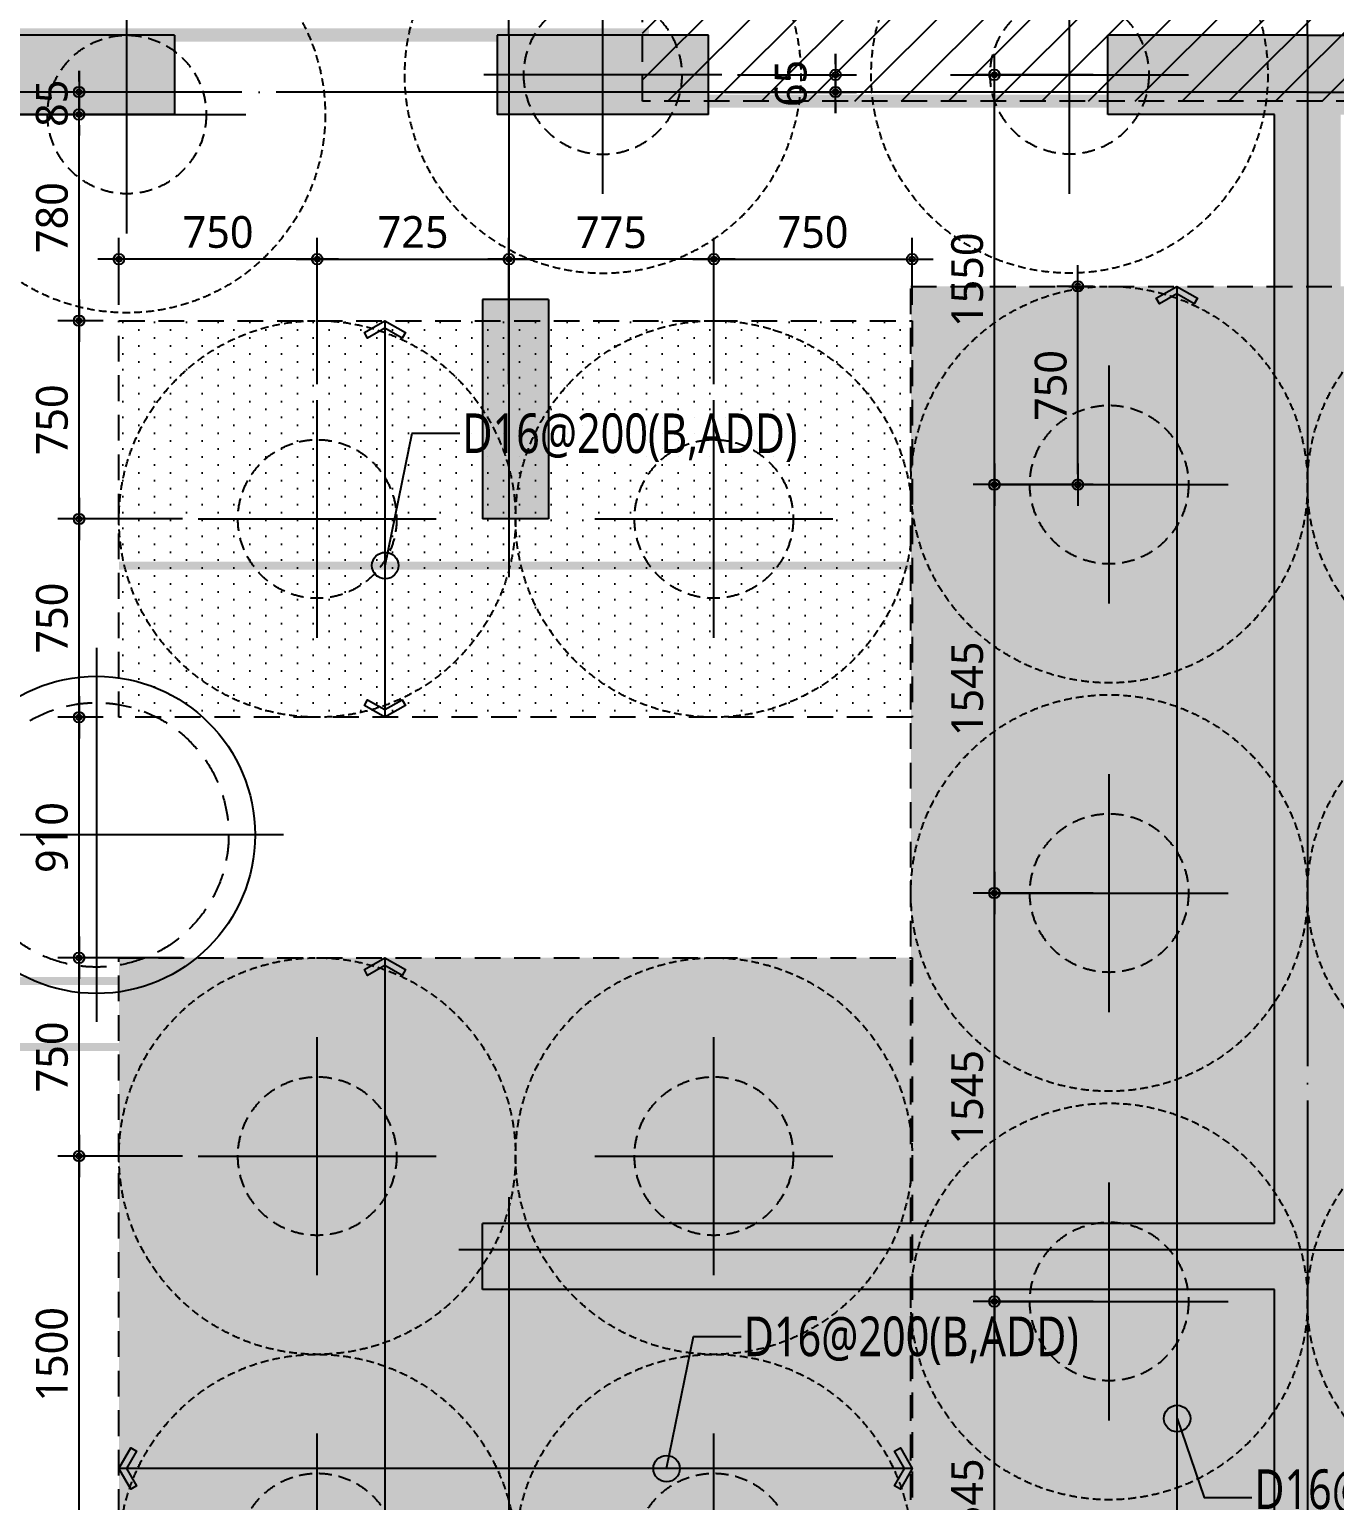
# Model space of a CAD drawing. Header units: millimetres. Extents: x 262481 to 2519995, y -394348 to 364571.
# Drawn here: x 554751 to 559687, y -70430 to -64865 of the extents above; entities that cross this region are included whole.
import ezdxf
from ezdxf.enums import TextEntityAlignment as Align
from ezdxf.xclip import XClip

# ---------------------------------------------------------------- set-up
doc = ezdxf.new("R2010")
doc.units = ezdxf.units.MM
doc.header["$LTSCALE"] = 65
doc.header["$XCLIPFRAME"] = 0
for name, pattern in [('CEN', [62, 60, -1, 0, -1]), ('HID', [2.5, 2, -0.5]), ('HID2', [7.5, 6, -1.5]), ('XS-기초$0$CEN', [62, 60, -1, 0, -1]), ('XS-기초$0$HID', [2.3, 1.5, -0.8])]:
    doc.linetypes.add(name, pattern=pattern)
doc.layers.get('Defpoints').update_dxf_attribs({"color": 145})
for name, color, linetype in [('BAR-B', 2, 'HID2'), ('BAR-T', 2, 'Continuous'), ('CEN', 1, 'CEN'), ('CROSS', 15, 'Continuous'), ('DIM', 7, 'Continuous'), ('DOT', 3, 'Continuous'), ('LEADER', 7, 'Continuous'), ('T', 1, 'Continuous'), ('XS-기초$0$252', 252, 'Continuous'), ('XS-기초$0$CEN', 1, 'XS-기초$0$CEN'), ('XS-기초$0$PILE', 3, 'XS-기초$0$HID'), ('XS-기초$0$WALL', 11, 'Continuous'), ('XS-기초$0$보강구간', 6, 'XS-기초$0$HID'), ('XS-기초$0$집수정-주동', 21, 'Continuous'), ('철근변경선', 1, 'HID')]:
    doc.layers.add(name, color=color, linetype=linetype)
doc.layers.add('XS-기초$0$DEFPOINT', color=144, linetype='Continuous', plot=False)
doc.styles.add('맑은고딕', font='malgun.ttf')
doc.dimstyles.new('DIM_40', dxfattribs={"dimscale": 40, "dimtxt": 3, "dimasz": 1, "dimexe": 2, "dimexo": 1.5, "dimgap": 1, "dimtad": 1, "dimdec": 0, "dimzin": 0, "dimdsep": 46, "dimtxsty": '맑은고딕', "dimblk1": 'DIMDOT', "dimblk2": 'DIMDOT', "dimsah": 1, "dimcen": 0.09, "dimdle": 2, "dimclrd": 7, "dimclre": 7, "dimclrt": 6, "dimadec": 0, "dimazin": 0, "dimtfac": 1, "dimtdec": 0, "dimtix": 1, "dimtmove": 2, "dimatfit": 3, "dimldrblk": 'DIMDOT', "dimfxl": 0, "dimtolj": 1, "dimtzin": 0, "dimarcsym": 0})

# ---------------------------------------------------------------- blocks, each defined once
blk = doc.blocks.new('XS-기초$0$집수정-주동')
at = {"layer": 'XS-기초$0$집수정-주동'}
for p, q in [((0, 707.1), (0, -707.1)), ((707.1, 0), (-707.1, 0))]:
    blk.add_line(p, q, dxfattribs=at)
blk.add_circle((0, 0), 600, dxfattribs=at)
at = {"layer": 'XS-기초$0$집수정-주동', "linetype": 'XS-기초$0$HID'}
blk.add_circle((0, 0), 500, dxfattribs=at)
blk = doc.blocks.new('XS-기초$0$PILE-600')
at = {"layer": 'XS-기초$0$DEFPOINT', "color": 173, "linetype": 'XS-기초$0$HID', "ltscale": 0.3}
blk.add_circle((0, 0), 750, dxfattribs=at)
at = {"layer": 'XS-기초$0$PILE', "linetype": 'Continuous'}
for p, q in [((0, -450), (0, 450)), ((-450, 0), (450, 0))]:
    blk.add_line(p, q, dxfattribs=at)
at = {"layer": 'XS-기초$0$PILE', "ltscale": 0.5}
blk.add_circle((0, 0), 300, dxfattribs=at)
blk = doc.blocks.new('XS-기초$0$A$C762E058C')
at = {"layer": 'XS-기초$0$252'}
h = blk.add_hatch(color=256, dxfattribs=at)
h.dxf.hatch_style = 1
h.paths.add_polyline_path([(124805, -55785), (124805, -55985), (123925, -55985), (123925, -56285), (125305, -56285), (125305, -57445), (126255, -57445), (126255, -63825), (124900, -63825), (124900, -64125), (125200, -64125), (125200, -64625), (125700, -64625), (125700, -64125), (126255, -64125), (126255, -65410), (126505, -65410), (126505, -64125), (127860, -64125), (127860, -63825), (126505, -63825), (126505, -57445), (127455, -57445), (127455, -56285), (128835, -56285), (128835, -55985), (127155, -55985), (127155, -57145), (126380, -57145), (125605, -57145), (125605, -55985), (125605, -55785)])
h.paths.add_polyline_path([(106100, -55300), (105300, -55300), (105300, -55800), (106100, -55800)])
h.paths.add_polyline_path([(105600, -63900), (105800, -63900), (105800, -65410), (106100, -65410), (106100, -64125), (107400, -64125), (107400, -63825), (106100, -63825), (106100, -60730), (109280, -60730), (109280, -60480), (106100, -60480), (106100, -56285), (106915, -56285), (106915, -55985), (105800, -55985), (105800, -63100), (105600, -63100)])
h.paths.add_polyline_path([(133680, -63250), (133480, -63250), (133480, -55950), (133680, -55950), (133680, -55150), (133480, -55150), (133480, -54495), (133180, -54495), (133180, -55985), (132365, -55985), (132365, -56285), (133180, -56285), (133180, -60480), (130000, -60480), (130000, -60730), (133180, -60730), (133180, -63825), (131880, -63825), (131880, -64125), (133180, -64125), (133180, -65410), (133480, -65410), (133480, -64050), (133680, -64050)])
h.paths.add_polyline_path([(117700, -64625), (117700, -63825), (117200, -63825), (117200, -64625)], flags=17)
h.paths.add_polyline_path([(109700, -63825), (109200, -63825), (108910, -63825), (108910, -64125), (109200, -64125), (109200, -64625), (109700, -64625)])
h.paths.add_polyline_path([(124075, -54635), (124375, -54635), (124375, -46185), (117850, -46185), (117850, -45985), (117050, -45985), (117050, -46185), (116075, -46185), (116075, -46485), (116525, -46485), (116525, -49385), (116825, -49385), (116825, -46485), (121375, -46485), (121375, -49085), (117935, -49085), (117935, -49385), (121850, -49385), (121850, -49085), (121675, -49085), (121675, -46485), (124075, -46485), (124075, -49085), (123420, -49085), (123420, -49385), (124075, -49385), (124075, -51585), (123475, -51585), (123475, -51885), (124075, -51885), (124075, -54185), (119175, -54185), (119175, -51885), (119875, -51885), (119875, -51585), (118875, -51585), (118875, -54185), (116525, -54185), (116525, -54485), (124075, -54485)])
h.paths.add_polyline_path([(120965, -51885), (122285, -51885), (122285, -51585), (120965, -51585)], flags=17)
h.paths.add_polyline_path([(114725, -53185), (113725, -53185), (113725, -53885), (110505, -53885), (110505, -53185), (109505, -53185), (109505, -53885), (108085, -53885), (108085, -53185), (107085, -53185), (107085, -53885), (105800, -53885), (105800, -54185), (114725, -54185)])
h.paths.add_polyline_path([(113025, -65410), (112775, -65410), (112775, -64125), (111420, -64125), (111420, -63825), (112775, -63825), (112775, -57445), (111825, -57445), (111825, -56285), (110445, -56285), (110445, -55985), (112125, -55985), (112125, -57145), (112900, -57145), (113675, -57145), (113675, -55985), (115355, -55985), (115355, -56285), (113975, -56285), (113975, -57445), (113025, -57445), (113025, -63825), (114380, -63825), (114380, -64125), (113025, -64125)])
h.paths.add_polyline_path([(119765, -65410), (119515, -65410), (119515, -64125), (118400, -64125), (118400, -63825), (119515, -63825), (119515, -60730), (116520, -60730), (116520, -60480), (119515, -60480), (119515, -56285), (118885, -56285), (118885, -55985), (119640, -55985), (120395, -55985), (120395, -56285), (119765, -56285), (119765, -60480), (122760, -60480), (122760, -60730), (119765, -60730), (119765, -63825), (120880, -63825), (120880, -64125), (119765, -64125)])
h.paths.add_polyline_path([(122390, -64125), (122390, -63825), (122790, -63825), (122790, -64125)])
h.paths.add_polyline_path([(122510, -63125), (122760, -63125), (122760, -61590), (122510, -61590)], flags=17)
h.paths.add_polyline_path([(122510, -56985), (122760, -56985), (122760, -57815), (122510, -57815)], flags=17)
h.paths.add_polyline_path([(121905, -56285), (122705, -56285), (122705, -55985), (121905, -55985)])
h.paths.add_polyline_path([(130370, -64125), (130370, -63825), (129970, -63825), (129970, -64125)])
h.paths.add_polyline_path([(130250, -63125), (130000, -63125), (130000, -61590), (130250, -61590)])
h.paths.add_polyline_path([(130250, -56985), (130000, -56985), (130000, -57815), (130250, -57815)])
h.paths.add_polyline_path([(130855, -56285), (130055, -56285), (130055, -55985), (130855, -55985)], flags=17)
h.paths.add_polyline_path([(116890, -64125), (116890, -63825), (116490, -63825), (116490, -64125)])
h.paths.add_polyline_path([(116770, -63125), (116520, -63125), (116520, -61590), (116770, -61590)])
h.paths.add_polyline_path([(116770, -56985), (116520, -56985), (116520, -57815), (116770, -57815)])
h.paths.add_polyline_path([(117375, -56285), (116575, -56285), (116575, -55985), (117375, -55985)])
h.paths.add_polyline_path([(109030, -63125), (109280, -63125), (109280, -61590), (109030, -61590)], flags=17)
h.paths.add_polyline_path([(109030, -56985), (109280, -56985), (109280, -57815), (109030, -57815)], flags=17)
h.paths.add_polyline_path([(108425, -56285), (109225, -56285), (109225, -55985), (108425, -55985)])
h.paths.add_polyline_path([(125850, -47200), (125050, -47200), (125050, -47700), (125850, -47700)])
h.paths.add_polyline_path([(114725, -50300), (113725, -50300), (113725, -51300), (114725, -51300)])
h.paths.add_polyline_path([(110505, -50300), (109505, -50300), (109505, -51300), (110505, -51300)])
h.paths.add_polyline_path([(108085, -50300), (107085, -50300), (107085, -51300), (108085, -51300)])
h.paths.add_polyline_path([(110505, -45410), (109505, -45410), (109505, -44410), (110505, -44410)])
h.paths.add_polyline_path([(108085, -45410), (107085, -45410), (107085, -44410), (108085, -44410)])
h.paths.add_polyline_path([(110505, -48330), (109505, -48330), (109505, -47330), (110505, -47330), (110505, -47705), (113005, -47705), (113005, -46805), (114425, -46805), (114425, -45775), (114725, -45775), (114725, -47105), (113305, -47105), (113305, -47830), (113305, -48555), (114725, -48555), (114725, -49850), (114425, -49850), (114425, -48855), (113005, -48855), (113005, -47955), (110505, -47955)])
h.paths.add_polyline_path([(108085, -48330), (107085, -48330), (107085, -47955), (105800, -47955), (105800, -47705), (107085, -47705), (107085, -47330), (108085, -47330)])
h.paths.add_polyline_path([(113725, -44360), (113725, -44610), (113095, -44610), (113095, -44360)])
h.paths.add_polyline_path([(114425, -43755), (114425, -44555), (114725, -44555), (114725, -43755)])
h.paths.add_polyline_path([(133850, -47200), (133050, -47200), (133050, -47700), (133850, -47700)])
h.paths.add_polyline_path([(125850, -39100), (125050, -39100), (125050, -39600), (125850, -39600)])
h.paths.add_polyline_path([(117850, -39100), (117050, -39100), (117050, -39600), (117850, -39600)], flags=17)
h.paths.add_polyline_path([(117485, -34200), (117485, -34500), (118975, -34500), (118975, -36300), (116075, -36300), (116075, -36600), (119275, -36600), (119275, -29350), (105800, -29350), (105800, -29650), (107085, -29650), (107085, -30350), (108085, -30350), (108085, -29650), (109505, -29650), (109505, -30350), (110505, -30350), (110505, -29650), (114425, -29650), (114425, -30465), (114725, -30465), (114725, -29650), (116075, -29650), (116075, -35190), (116375, -35190), (116375, -29650), (118975, -29650), (118975, -34200)])
h.paths.add_polyline_path([(110505, -41290), (109505, -41290), (109505, -42290), (110505, -42290), (110505, -41915), (114425, -41915), (114425, -42545), (114725, -42545), (114725, -41790), (114725, -41035), (114425, -41035), (114425, -41665), (110505, -41665)])
h.paths.add_polyline_path([(108085, -41290), (107085, -41290), (107085, -41665), (105800, -41665), (105800, -41915), (107085, -41915), (107085, -42290), (108085, -42290)])
h.paths.add_polyline_path([(110505, -38170), (109505, -38170), (109505, -39170), (110505, -39170)])
h.paths.add_polyline_path([(108085, -38170), (107085, -38170), (107085, -39170), (108085, -39170)])
h.paths.add_polyline_path([(110505, -36250), (109505, -36250), (109505, -35250), (110505, -35250), (110505, -35625), (113005, -35625), (113005, -34725), (114425, -34725), (114425, -33695), (114725, -33695), (114725, -35025), (113305, -35025), (113305, -35750), (113305, -36475), (114725, -36475), (114725, -37805), (114425, -37805), (114425, -36775), (113005, -36775), (113005, -35875), (110505, -35875)])
h.paths.add_polyline_path([(108085, -36250), (107085, -36250), (107085, -35875), (105800, -35875), (105800, -35625), (107085, -35625), (107085, -35250), (108085, -35250)])
h.paths.add_polyline_path([(110505, -33330), (109505, -33330), (109505, -32330), (110505, -32330)], flags=17)
h.paths.add_polyline_path([(108085, -33330), (107085, -33330), (107085, -32330), (108085, -32330)], flags=17)
h.paths.add_polyline_path([(113725, -39220), (113725, -38970), (113095, -38970), (113095, -39220)])
h.paths.add_polyline_path([(114425, -39825), (114425, -39025), (114725, -39025), (114725, -39825)])
h.paths.add_polyline_path([(113725, -32280), (113725, -32530), (113095, -32530), (113095, -32280)], flags=17)
h.paths.add_polyline_path([(114425, -31675), (114425, -32475), (114725, -32475), (114725, -31675)], flags=17)
edge = h.paths.add_edge_path()
edge.add_line((121375, -49385), (121850, -49385))
edge.add_line((116075, -34200), (116075, -34500))
blk = doc.blocks.new('XS-기초')
at = {"layer": 'XS-기초$0$CEN'}
for p, q in [((234930, 142315), (234930, 140265.3)), ((237950, 142315), (237950, 132890)), ((237950, 142315), (237950, 132890)), ((237950, 142100), (231210, 142100)), ((237950, 142100), (244690, 142100)), ((234930, 137920), (234930, 132890)), ((237950, 137720), (234740, 137720)), ((237950, 137720), (241160, 137720))]:
    blk.add_line(p, q, dxfattribs=at)
at = {"layer": 'XS-기초$0$WALL'}
for p, q in [((233665, 142315), (231985, 142315)), ((233665, 142315), (233665, 142015)), ((234885, 142315), (234885, 142015)), ((235685, 142315), (234885, 142315)), ((235685, 142015), (235685, 142315)), ((237195, 142015), (237195, 142315)), ((237950, 142315), (237195, 142315)), ((237950, 142315), (238705, 142315)), ((233665, 142015), (232285, 142015)), ((235685, 142015), (234885, 142015)), ((237825, 142015), (237195, 142015)), ((237825, 137820), (237825, 142015)), ((234830, 141315), (234830, 140485)), ((235080, 141315), (234830, 141315)), ((235080, 141315), (235080, 140485)), ((235080, 140485), (234830, 140485)), ((237825, 137820), (234830, 137820)), ((234830, 137570), (234830, 137820)), ((237825, 137570), (234830, 137570)), ((237825, 134475), (237825, 137570))]:
    blk.add_line(p, q, dxfattribs=at)
at = {"layer": 'XS-기초$0$보강구간'}
blk.add_lwpolyline([(237935, 150915.5), (239985, 150915.5), (239985, 149215), (240242, 149215), (240242, 148465), (244435, 148465), (244435, 142065), (235435, 142065), (235435, 148465), (237935, 148465), (237935, 150915.5)], dxfattribs=at)
for points in [[(239450, 132140), (236450, 132140), (236450, 141365), (239450, 141365)], [(236455, 139735), (233455, 139735), (233455, 141235), (236455, 141235)], [(236510, 132825), (234205, 132825), (234205, 134325), (233455, 134325), (233455, 138825), (236455, 138825), (236455, 134325), (236510, 134325)]]:
    blk.add_lwpolyline(points, close=True, dxfattribs=at)
at = {"layer": 'XS-기초$0$252'}
blk.add_blockref('XS-기초$0$A$C762E058C', (118310, 198300), dxfattribs=at)
at = {"layer": 'XS-기초$0$PILE', "xscale": -1, "rotation": 359.9999999999993}
blk.add_blockref('XS-기초$0$PILE-600', (235285, 142165), dxfattribs=at)
at = {"layer": 'XS-기초$0$PILE'}
for p in [(237050, 142165), (233485, 142015), (237200, 140615), (238700, 140615), (234205, 140485), (235705, 140485), (237200, 139070), (238700, 139070), (234205, 138075), (235705, 138075), (237200, 137525), (238700, 137525), (234205, 136575), (235705, 136575)]:
    blk.add_blockref('XS-기초$0$PILE-600', p, dxfattribs=at)
at = {"layer": 'XS-기초$0$집수정-주동'}
blk.add_blockref('XS-기초$0$집수정-주동', (233370, 139290), dxfattribs=at)
blk = doc.blocks.new('DIMDOT')
at = {"layer": 'DIM', "linetype": 'Continuous'}
blk.add_line((-2, 0), (2, 0), dxfattribs=at)
for radius in [0.5, 0.25]:
    blk.add_circle((0, 0), radius, dxfattribs=at)
blk = doc.blocks.new('*D443')
at = {"layer": 'Defpoints', "color": 0, "linetype": 'Continuous', "transparency": 16777216}
for p in [(557369.3, -65036.6), (557319.3, -65101.6), (557799.2, -65101.6)]:
    blk.add_point(p, dxfattribs=at)
at = {"layer": 'DIM', "color": 7, "linetype": 'Continuous', "lineweight": -2, "transparency": 16777216}
for p, q in [((557799.2, -64996.6), (557799.2, -64956.6)), ((557429.3, -65036.6), (557879.2, -65036.6)), ((557799.2, -65036.6), (557799.2, -65101.6)), ((557379.3, -65101.6), (557879.2, -65101.6)), ((557799.2, -65141.6), (557799.2, -65181.6))]:
    blk.add_line(p, q, dxfattribs=at)
at = {"layer": 'DIM', "color": 7, "linetype": 'Continuous', "lineweight": -2, "transparency": 16777216, "xscale": 40, "yscale": 40, "zscale": 40}
for p, rotation in [((557799.2, -65036.6), 270), ((557799.2, -65101.6), 90)]:
    blk.add_blockref('DIMDOT', p, dxfattribs=dict(at, rotation=rotation))
at = {"layer": 'DIM', "color": 6, "linetype": 'Continuous', "transparency": 16777216, "insert": (557630.7, -65069.1), "char_height": 120, "attachment_point": 5, "rotation": 90, "style": '맑은고딕'}
blk.add_mtext('\\A1;65', dxfattribs=at)
blk = doc.blocks.new('*D452')
at = {"layer": 'Defpoints', "color": 0, "linetype": 'Continuous', "transparency": 16777216}
for p in [(554938.5, -69126.6), (555389.3, -69126.6), (555389.3, -70626.6)]:
    blk.add_point(p, dxfattribs=at)
at = {"layer": 'DIM', "color": 7, "linetype": 'Continuous', "lineweight": -2, "transparency": 16777216}
for p, q in [((555329.3, -69126.6), (554858.5, -69126.6)), ((554938.5, -70586.6), (554938.5, -69166.6)), ((555329.3, -70626.6), (554858.5, -70626.6))]:
    blk.add_line(p, q, dxfattribs=at)
at = {"layer": 'DIM', "color": 7, "linetype": 'Continuous', "lineweight": -2, "transparency": 16777216, "xscale": 40, "yscale": 40, "zscale": 40}
for p, rotation in [((554938.5, -69126.6), 90), ((554938.5, -70626.6), 270)]:
    blk.add_blockref('DIMDOT', p, dxfattribs=dict(at, rotation=rotation))
at = {"layer": 'DIM', "color": 6, "linetype": 'Continuous', "transparency": 16777216, "insert": (554836.1, -69876.6), "char_height": 120, "attachment_point": 5, "rotation": 90, "style": '맑은고딕'}
blk.add_mtext('\\A1;1500', dxfattribs=at)
blk = doc.blocks.new('*D453')
at = {"layer": 'Defpoints', "color": 0, "linetype": 'Continuous', "transparency": 16777216}
for p in [(554938.5, -68376.6), (555389.3, -68376.6), (555389.3, -69126.6)]:
    blk.add_point(p, dxfattribs=at)
at = {"layer": 'DIM', "color": 7, "linetype": 'Continuous', "lineweight": -2, "transparency": 16777216}
for p, q in [((555329.3, -68376.6), (554858.5, -68376.6)), ((554938.5, -69086.6), (554938.5, -68416.6)), ((555329.3, -69126.6), (554858.5, -69126.6))]:
    blk.add_line(p, q, dxfattribs=at)
at = {"layer": 'DIM', "color": 7, "linetype": 'Continuous', "lineweight": -2, "transparency": 16777216, "xscale": 40, "yscale": 40, "zscale": 40}
for p, rotation in [((554938.5, -68376.6), 90), ((554938.5, -69126.6), 270)]:
    blk.add_blockref('DIMDOT', p, dxfattribs=dict(at, rotation=rotation))
at = {"layer": 'DIM', "color": 6, "linetype": 'Continuous', "transparency": 16777216, "insert": (554836.5, -68751.6), "char_height": 120, "attachment_point": 5, "rotation": 90, "style": '맑은고딕'}
blk.add_mtext('\\A1;750', dxfattribs=at)
blk = doc.blocks.new('*D454')
at = {"layer": 'Defpoints', "color": 0, "linetype": 'Continuous', "transparency": 16777216}
for p in [(554938.5, -67466.6), (555089.3, -67466.6), (555089.3, -68376.6)]:
    blk.add_point(p, dxfattribs=at)
at = {"layer": 'DIM', "color": 7, "linetype": 'Continuous', "lineweight": -2, "transparency": 16777216}
for p, q in [((555029.3, -67466.6), (554858.5, -67466.6)), ((554938.5, -68336.6), (554938.5, -67506.6)), ((555029.3, -68376.6), (554858.5, -68376.6))]:
    blk.add_line(p, q, dxfattribs=at)
at = {"layer": 'DIM', "color": 7, "linetype": 'Continuous', "lineweight": -2, "transparency": 16777216, "xscale": 40, "yscale": 40, "zscale": 40}
for p, rotation in [((554938.5, -67466.6), 90), ((554938.5, -68376.6), 270)]:
    blk.add_blockref('DIMDOT', p, dxfattribs=dict(at, rotation=rotation))
at = {"layer": 'DIM', "color": 6, "linetype": 'Continuous', "transparency": 16777216, "insert": (554836.1, -67921.6), "char_height": 120, "attachment_point": 5, "rotation": 90, "style": '맑은고딕'}
blk.add_mtext('\\A1;910', dxfattribs=at)
blk = doc.blocks.new('*D455')
at = {"layer": 'Defpoints', "color": 0, "linetype": 'Continuous', "transparency": 16777216}
for p in [(554938.5, -66716.6), (555389.3, -66716.6), (555089.3, -67466.6)]:
    blk.add_point(p, dxfattribs=at)
at = {"layer": 'DIM', "color": 7, "linetype": 'Continuous', "lineweight": -2, "transparency": 16777216}
for p, q in [((555329.3, -66716.6), (554858.5, -66716.6)), ((554938.5, -67426.6), (554938.5, -66756.6)), ((555029.3, -67466.6), (554858.5, -67466.6))]:
    blk.add_line(p, q, dxfattribs=at)
at = {"layer": 'DIM', "color": 7, "linetype": 'Continuous', "lineweight": -2, "transparency": 16777216, "xscale": 40, "yscale": 40, "zscale": 40}
for p, rotation in [((554938.5, -66716.6), 90), ((554938.5, -67466.6), 270)]:
    blk.add_blockref('DIMDOT', p, dxfattribs=dict(at, rotation=rotation))
at = {"layer": 'DIM', "color": 6, "linetype": 'Continuous', "transparency": 16777216, "insert": (554836.5, -67091.6), "char_height": 120, "attachment_point": 5, "rotation": 90, "style": '맑은고딕'}
blk.add_mtext('\\A1;750', dxfattribs=at)
blk = doc.blocks.new('*D456')
at = {"layer": 'Defpoints', "color": 0, "linetype": 'Continuous', "transparency": 16777216}
for p in [(554938.5, -65966.6), (555089.3, -65966.6), (555389.3, -66716.6)]:
    blk.add_point(p, dxfattribs=at)
at = {"layer": 'DIM', "color": 7, "linetype": 'Continuous', "lineweight": -2, "transparency": 16777216}
for p, q in [((555029.3, -65966.6), (554858.5, -65966.6)), ((554938.5, -66676.6), (554938.5, -66006.6)), ((555329.3, -66716.6), (554858.5, -66716.6))]:
    blk.add_line(p, q, dxfattribs=at)
at = {"layer": 'DIM', "color": 7, "linetype": 'Continuous', "lineweight": -2, "transparency": 16777216, "xscale": 40, "yscale": 40, "zscale": 40}
for p, rotation in [((554938.5, -65966.6), 90), ((554938.5, -66716.6), 270)]:
    blk.add_blockref('DIMDOT', p, dxfattribs=dict(at, rotation=rotation))
at = {"layer": 'DIM', "color": 6, "linetype": 'Continuous', "transparency": 16777216, "insert": (554836.5, -66341.6), "char_height": 120, "attachment_point": 5, "rotation": 90, "style": '맑은고딕'}
blk.add_mtext('\\A1;750', dxfattribs=at)
blk = doc.blocks.new('*D457')
at = {"layer": 'Defpoints', "color": 0, "linetype": 'Continuous', "transparency": 16777216}
for p in [(554938.5, -65186.6), (555089.3, -65186.6), (555089.3, -65966.6)]:
    blk.add_point(p, dxfattribs=at)
at = {"layer": 'DIM', "color": 7, "linetype": 'Continuous', "lineweight": -2, "transparency": 16777216}
for p, q in [((555029.3, -65186.6), (554858.5, -65186.6)), ((554938.5, -65926.6), (554938.5, -65226.6)), ((555029.3, -65966.6), (554858.5, -65966.6))]:
    blk.add_line(p, q, dxfattribs=at)
at = {"layer": 'DIM', "color": 7, "linetype": 'Continuous', "lineweight": -2, "transparency": 16777216, "xscale": 40, "yscale": 40, "zscale": 40}
for p, rotation in [((554938.5, -65186.6), 90), ((554938.5, -65966.6), 270)]:
    blk.add_blockref('DIMDOT', p, dxfattribs=dict(at, rotation=rotation))
at = {"layer": 'DIM', "color": 6, "linetype": 'Continuous', "transparency": 16777216, "insert": (554836.5, -65576.6), "char_height": 120, "attachment_point": 5, "rotation": 90, "style": '맑은고딕'}
blk.add_mtext('\\A1;780', dxfattribs=at)
blk = doc.blocks.new('*D458')
at = {"layer": 'Defpoints', "color": 0, "linetype": 'Continuous', "transparency": 16777216}
for p in [(554938.5, -65101.6), (555119.3, -65101.6), (555119.3, -65186.6)]:
    blk.add_point(p, dxfattribs=at)
at = {"layer": 'DIM', "color": 7, "linetype": 'Continuous', "lineweight": -2, "transparency": 16777216}
for p, q in [((554938.5, -65061.6), (554938.5, -65021.6)), ((555059.3, -65101.6), (554858.5, -65101.6)), ((554938.5, -65186.6), (554938.5, -65101.6)), ((555059.3, -65186.6), (554858.5, -65186.6)), ((554938.5, -65226.6), (554938.5, -65266.6))]:
    blk.add_line(p, q, dxfattribs=at)
at = {"layer": 'DIM', "color": 7, "linetype": 'Continuous', "lineweight": -2, "transparency": 16777216, "xscale": 40, "yscale": 40, "zscale": 40}
for p, rotation in [((554938.5, -65101.6), 270), ((554938.5, -65186.6), 90)]:
    blk.add_blockref('DIMDOT', p, dxfattribs=dict(at, rotation=rotation))
at = {"layer": 'DIM', "color": 6, "linetype": 'Continuous', "transparency": 16777216, "insert": (554835.9, -65144.1), "char_height": 120, "attachment_point": 5, "rotation": 90, "style": '맑은고딕'}
blk.add_mtext('\\A1;85', dxfattribs=at)
blk = doc.blocks.new('*D459')
at = {"layer": 'Defpoints', "color": 0, "linetype": 'Continuous', "transparency": 16777216}
for p in [(556564.3, -65733.7), (555839.3, -66266.6), (556564.3, -66266.6)]:
    blk.add_point(p, dxfattribs=at)
at = {"layer": 'DIM', "color": 7, "linetype": 'Continuous', "lineweight": -2, "transparency": 16777216}
for p, q in [((555839.3, -66206.6), (555839.3, -65653.7)), ((556564.3, -66206.6), (556564.3, -65653.7)), ((555879.3, -65733.7), (556524.3, -65733.7))]:
    blk.add_line(p, q, dxfattribs=at)
at = {"layer": 'DIM', "color": 7, "linetype": 'Continuous', "lineweight": -2, "transparency": 16777216, "xscale": 40, "yscale": 40, "zscale": 40, "rotation": 180}
blk.add_blockref('DIMDOT', (555839.3, -65733.7), dxfattribs=at)
at = {"layer": 'DIM', "color": 7, "linetype": 'Continuous', "lineweight": -2, "transparency": 16777216, "xscale": 40, "yscale": 40, "zscale": 40}
blk.add_blockref('DIMDOT', (556564.3, -65733.7), dxfattribs=at)
at = {"layer": 'DIM', "color": 6, "linetype": 'Continuous', "transparency": 16777216, "insert": (556201.8, -65631.7), "char_height": 120, "attachment_point": 5, "style": '맑은고딕'}
blk.add_mtext('\\A1;725', dxfattribs=at)
blk = doc.blocks.new('*D460')
at = {"layer": 'Defpoints', "color": 0, "linetype": 'Continuous', "transparency": 16777216}
for p in [(556564.3, -65733.7), (556564.3, -66206.6), (557339.3, -66266.6)]:
    blk.add_point(p, dxfattribs=at)
at = {"layer": 'DIM', "color": 7, "linetype": 'Continuous', "lineweight": -2, "transparency": 16777216}
for p, q in [((556564.3, -66146.6), (556564.3, -65653.7)), ((557339.3, -66206.6), (557339.3, -65653.7)), ((557299.3, -65733.7), (556604.3, -65733.7))]:
    blk.add_line(p, q, dxfattribs=at)
at = {"layer": 'DIM', "color": 7, "linetype": 'Continuous', "lineweight": -2, "transparency": 16777216, "xscale": 40, "yscale": 40, "zscale": 40, "rotation": 180}
blk.add_blockref('DIMDOT', (556564.3, -65733.7), dxfattribs=at)
at = {"layer": 'DIM', "color": 7, "linetype": 'Continuous', "lineweight": -2, "transparency": 16777216, "xscale": 40, "yscale": 40, "zscale": 40}
blk.add_blockref('DIMDOT', (557339.3, -65733.7), dxfattribs=at)
at = {"layer": 'DIM', "color": 6, "linetype": 'Continuous', "transparency": 16777216, "insert": (556951.8, -65632.7), "char_height": 120, "attachment_point": 5, "style": '맑은고딕'}
blk.add_mtext('\\A1;775', dxfattribs=at)
blk = doc.blocks.new('*D461')
at = {"layer": 'Defpoints', "color": 0, "linetype": 'Continuous', "transparency": 16777216}
for p in [(558089.3, -65733.7), (558089.3, -65966.6), (557339.3, -66266.6)]:
    blk.add_point(p, dxfattribs=at)
at = {"layer": 'DIM', "color": 7, "linetype": 'Continuous', "lineweight": -2, "transparency": 16777216}
for p, q in [((557339.3, -66206.6), (557339.3, -65653.7)), ((558089.3, -65906.6), (558089.3, -65653.7)), ((557379.3, -65733.7), (558049.3, -65733.7))]:
    blk.add_line(p, q, dxfattribs=at)
at = {"layer": 'DIM', "color": 7, "linetype": 'Continuous', "lineweight": -2, "transparency": 16777216, "xscale": 40, "yscale": 40, "zscale": 40, "rotation": 180}
blk.add_blockref('DIMDOT', (557339.3, -65733.7), dxfattribs=at)
at = {"layer": 'DIM', "color": 7, "linetype": 'Continuous', "lineweight": -2, "transparency": 16777216, "xscale": 40, "yscale": 40, "zscale": 40}
blk.add_blockref('DIMDOT', (558089.3, -65733.7), dxfattribs=at)
at = {"layer": 'DIM', "color": 6, "linetype": 'Continuous', "transparency": 16777216, "insert": (557714.3, -65631.7), "char_height": 120, "attachment_point": 5, "style": '맑은고딕'}
blk.add_mtext('\\A1;750', dxfattribs=at)
blk = doc.blocks.new('*D462')
at = {"layer": 'Defpoints', "color": 0, "linetype": 'Continuous', "transparency": 16777216}
for p in [(555089.3, -65733.7), (555089.3, -65966.6), (555839.3, -66266.6)]:
    blk.add_point(p, dxfattribs=at)
at = {"layer": 'DIM', "color": 7, "linetype": 'Continuous', "lineweight": -2, "transparency": 16777216}
for p, q in [((555089.3, -65906.6), (555089.3, -65653.7)), ((555839.3, -66206.6), (555839.3, -65653.7)), ((555799.3, -65733.7), (555129.3, -65733.7))]:
    blk.add_line(p, q, dxfattribs=at)
at = {"layer": 'DIM', "color": 7, "linetype": 'Continuous', "lineweight": -2, "transparency": 16777216, "xscale": 40, "yscale": 40, "zscale": 40, "rotation": 180}
blk.add_blockref('DIMDOT', (555089.3, -65733.7), dxfattribs=at)
at = {"layer": 'DIM', "color": 7, "linetype": 'Continuous', "lineweight": -2, "transparency": 16777216, "xscale": 40, "yscale": 40, "zscale": 40}
blk.add_blockref('DIMDOT', (555839.3, -65733.7), dxfattribs=at)
at = {"layer": 'DIM', "color": 6, "linetype": 'Continuous', "transparency": 16777216, "insert": (555464.3, -65631.7), "char_height": 120, "attachment_point": 5, "style": '맑은고딕'}
blk.add_mtext('\\A1;750', dxfattribs=at)
blk = doc.blocks.new('*D465')
at = {"layer": 'Defpoints', "color": 0, "linetype": 'Continuous', "transparency": 16777216}
for p in [(558400.2, -69676.6), (558834.3, -69676.6), (558834.3, -71221.6)]:
    blk.add_point(p, dxfattribs=at)
at = {"layer": 'DIM', "color": 7, "linetype": 'Continuous', "lineweight": -2, "transparency": 16777216}
for p, q in [((558774.3, -69676.6), (558320.2, -69676.6)), ((558400.2, -71181.6), (558400.2, -69716.6)), ((558774.3, -71221.6), (558320.2, -71221.6))]:
    blk.add_line(p, q, dxfattribs=at)
at = {"layer": 'DIM', "color": 7, "linetype": 'Continuous', "lineweight": -2, "transparency": 16777216, "xscale": 40, "yscale": 40, "zscale": 40}
for p, rotation in [((558400.2, -69676.6), 90), ((558400.2, -71221.6), 270)]:
    blk.add_blockref('DIMDOT', p, dxfattribs=dict(at, rotation=rotation))
at = {"layer": 'DIM', "color": 6, "linetype": 'Continuous', "transparency": 16777216, "insert": (558297.9, -70449.1), "char_height": 120, "attachment_point": 5, "rotation": 90, "style": '맑은고딕'}
blk.add_mtext('\\A1;1545', dxfattribs=at)
blk = doc.blocks.new('*D466')
at = {"layer": 'Defpoints', "color": 0, "linetype": 'Continuous', "transparency": 16777216}
for p in [(558400.2, -68131.6), (558834.3, -68131.6), (558834.3, -69676.6)]:
    blk.add_point(p, dxfattribs=at)
at = {"layer": 'DIM', "color": 7, "linetype": 'Continuous', "lineweight": -2, "transparency": 16777216}
for p, q in [((558774.3, -68131.6), (558320.2, -68131.6)), ((558400.2, -69636.6), (558400.2, -68171.6)), ((558774.3, -69676.6), (558320.2, -69676.6))]:
    blk.add_line(p, q, dxfattribs=at)
at = {"layer": 'DIM', "color": 7, "linetype": 'Continuous', "lineweight": -2, "transparency": 16777216, "xscale": 40, "yscale": 40, "zscale": 40}
for p, rotation in [((558400.2, -68131.6), 90), ((558400.2, -69676.6), 270)]:
    blk.add_blockref('DIMDOT', p, dxfattribs=dict(at, rotation=rotation))
at = {"layer": 'DIM', "color": 6, "linetype": 'Continuous', "transparency": 16777216, "insert": (558297.9, -68904.1), "char_height": 120, "attachment_point": 5, "rotation": 90, "style": '맑은고딕'}
blk.add_mtext('\\A1;1545', dxfattribs=at)
blk = doc.blocks.new('*D467')
at = {"layer": 'Defpoints', "color": 0, "linetype": 'Continuous', "transparency": 16777216}
for p in [(558400.2, -66586.6), (558834.3, -66586.6), (558834.3, -68131.6)]:
    blk.add_point(p, dxfattribs=at)
at = {"layer": 'DIM', "color": 7, "linetype": 'Continuous', "lineweight": -2, "transparency": 16777216}
for p, q in [((558774.3, -66586.6), (558320.2, -66586.6)), ((558400.2, -68091.6), (558400.2, -66626.6)), ((558774.3, -68131.6), (558320.2, -68131.6))]:
    blk.add_line(p, q, dxfattribs=at)
at = {"layer": 'DIM', "color": 7, "linetype": 'Continuous', "lineweight": -2, "transparency": 16777216, "xscale": 40, "yscale": 40, "zscale": 40}
for p, rotation in [((558400.2, -66586.6), 90), ((558400.2, -68131.6), 270)]:
    blk.add_blockref('DIMDOT', p, dxfattribs=dict(at, rotation=rotation))
at = {"layer": 'DIM', "color": 6, "linetype": 'Continuous', "transparency": 16777216, "insert": (558297.9, -67359.1), "char_height": 120, "attachment_point": 5, "rotation": 90, "style": '맑은고딕'}
blk.add_mtext('\\A1;1545', dxfattribs=at)
blk = doc.blocks.new('*D468')
at = {"layer": 'Defpoints', "color": 0, "linetype": 'Continuous', "transparency": 16777216}
for p in [(558400.2, -65036.6), (558834.3, -65036.6), (558834.3, -66586.6)]:
    blk.add_point(p, dxfattribs=at)
at = {"layer": 'DIM', "color": 7, "linetype": 'Continuous', "lineweight": -2, "transparency": 16777216}
for p, q in [((558774.3, -65036.6), (558320.2, -65036.6)), ((558400.2, -66546.6), (558400.2, -65076.6)), ((558774.3, -66586.6), (558320.2, -66586.6))]:
    blk.add_line(p, q, dxfattribs=at)
at = {"layer": 'DIM', "color": 7, "linetype": 'Continuous', "lineweight": -2, "transparency": 16777216, "xscale": 40, "yscale": 40, "zscale": 40}
for p, rotation in [((558400.2, -65036.6), 90), ((558400.2, -66586.6), 270)]:
    blk.add_blockref('DIMDOT', p, dxfattribs=dict(at, rotation=rotation))
at = {"layer": 'DIM', "color": 6, "linetype": 'Continuous', "transparency": 16777216, "insert": (558297.9, -65811.6), "char_height": 120, "attachment_point": 5, "rotation": 90, "style": '맑은고딕'}
blk.add_mtext('\\A1;1550', dxfattribs=at)
blk = doc.blocks.new('*D479')
at = {"layer": 'Defpoints', "color": 0, "linetype": 'Continuous', "transparency": 16777216}
for p in [(558715.8, -65836.6), (558834.3, -65836.6), (558834.3, -66586.6)]:
    blk.add_point(p, dxfattribs=at)
at = {"layer": 'DIM', "color": 7, "linetype": 'Continuous', "lineweight": -2, "transparency": 16777216}
for p, q in [((558774.3, -65836.6), (558635.8, -65836.6)), ((558715.8, -66546.6), (558715.8, -65876.6)), ((558774.3, -66586.6), (558635.8, -66586.6))]:
    blk.add_line(p, q, dxfattribs=at)
at = {"layer": 'DIM', "color": 7, "linetype": 'Continuous', "lineweight": -2, "transparency": 16777216, "xscale": 40, "yscale": 40, "zscale": 40}
for p, rotation in [((558715.8, -65836.6), 90), ((558715.8, -66586.6), 270)]:
    blk.add_blockref('DIMDOT', p, dxfattribs=dict(at, rotation=rotation))
at = {"layer": 'DIM', "color": 6, "linetype": 'Continuous', "transparency": 16777216, "insert": (558613.8, -66211.6), "char_height": 120, "attachment_point": 5, "rotation": 90, "style": '맑은고딕'}
blk.add_mtext('\\A1;750', dxfattribs=at)

msp = doc.modelspace()

# ---------------------------------------------------------------- hatches: boundary and pattern name
at = {"layer": 'CROSS'}
h = msp.add_hatch(dxfattribs=at)
h.set_pattern_fill('ANSI31', color=3, scale=1000, style=0)
h.set_pattern_definition([(45, (320384.29, 222048.35), (-88.388348, 88.388348), [])])
h.paths.add_polyline_path([(566069.3, -61746.6), (557069.3, -61746.6), (557069.3, -65136.6), (566069.3, -65136.6)])
h.paths.add_polyline_path([(564019.3, -61746.6), (559119.3, -61746.6), (559119.3, -63086.6), (564019.3, -63086.6)])
at = {"layer": 'DOT'}
h = msp.add_hatch(dxfattribs=at)
h.set_pattern_fill('DOTS', color=256, scale=60, angle=-90, style=0)
h.set_pattern_definition([(270, (394899.29, -295701.65), (60, -30), [0, -60])])
h.paths.add_polyline_path([(561084.3, -75061.6), (558084.3, -75061.6), (558084.3, -65836.6), (561084.3, -65836.6)])
h = msp.add_hatch(dxfattribs=at)
h.set_pattern_fill('DOTS', color=256, scale=60, angle=-90, style=0)
h.set_pattern_definition([(270, (391904.29, -295831.65), (60, -30), [0, -60])])
h.paths.add_polyline_path([(558089.3, -67466.6), (555089.3, -67466.6), (555089.3, -65966.6), (558089.3, -65966.6)])
h = msp.add_hatch(dxfattribs=at)
h.set_pattern_fill('DOTS', color=256, scale=60, angle=-90, style=0)
h.set_pattern_definition([(270, (391904.29, -298241.65), (60, -30), [0, -60])])
h.paths.add_polyline_path([(558089.3, -72876.6), (558144.3, -72876.6), (558144.3, -74376.6), (555839.3, -74376.6), (555839.3, -72876.6), (555089.3, -72876.6), (555089.3, -68376.6), (558089.3, -68376.6)])

# ---------------------------------------------------------------- linework, layer by layer
at = {"layer": 'BAR-B', "const_width": 30}
for points in [[(555089.3, -66892.9), (558089.3, -66892.9)], [(557160.4, -74376.6), (557160.4, -68376.6)], [(544454.3, -68714.1), (574714.3, -68714.1)], [(558095.1, -70119.4), (561045.1, -70119.4)]]:
    msp.add_lwpolyline(points, dxfattribs=at)
at = {"layer": 'BAR-T', "const_width": 30}
msp.add_lwpolyline([(544454.3, -68464.1), (574714.3, -68464.1)], dxfattribs=at)
at = {"layer": 'CEN'}
for p, q in [((556564.3, -64886.6), (556564.3, -61746.6)), ((559584.3, -64886.6), (559584.3, -61746.6))]:
    msp.add_line(p, q, dxfattribs=at)
at = {"layer": 'LEADER'}
for points in [[(559090.5, -65836.6), (559168.5, -65881.2), (559156.1, -65902.9), (559090.5, -65865.4), (559025, -65902.9), (559012.4, -65881.3), (559090.5, -65836.6), (559090.5, -75061.6), (559012.4, -75017), (559025, -74995.4), (559090.5, -75032.9), (559156.1, -74995.4), (559168.5, -75017.1), (559090.5, -75061.6)], [(556095.5, -65966.6), (556173.5, -66011.2), (556161.1, -66032.9), (556095.5, -65995.4), (556030, -66032.9), (556017.4, -66011.3), (556095.5, -65966.6), (556095.5, -67466.6), (556017.4, -67422), (556030, -67400.4), (556095.5, -67437.9), (556161.1, -67400.4), (556173.5, -67422.1), (556095.5, -67466.6)], [(556096.3, -66892.9), (556198.2, -66392.4), (556378.3, -66392.4)], [(556095.5, -68376.6), (556173.5, -68421.2), (556161.1, -68442.9), (556095.5, -68405.4), (556030, -68442.9), (556017.4, -68421.3), (556095.5, -68376.6), (556095.5, -74376.6), (556017.4, -74332), (556030, -74310.4), (556095.5, -74347.9), (556161.1, -74310.4), (556173.5, -74332.1), (556095.5, -74376.6)], [(557160.4, -70308.9), (557262.3, -69808.5), (557442.4, -69808.5)], [(559091.3, -70119.4), (559193.2, -70417.5), (559373.3, -70417.5)], [(558089.3, -70308.4), (558044.7, -70386.4), (558023, -70374), (558060.5, -70308.4), (558023, -70242.8), (558044.6, -70230.3), (558089.3, -70308.4), (555089.3, -70308.4), (555133.9, -70230.3), (555155.6, -70242.8), (555118.1, -70308.4), (555155.6, -70374), (555133.8, -70386.4), (555089.3, -70308.4)]]:
    msp.add_lwpolyline(points, dxfattribs=at)
for centre in [(556096.3, -66892.9), (559091.3, -70119.4), (557160.4, -70308.9)]:
    msp.add_circle(centre, 50, dxfattribs=at)
at = {"layer": '철근변경선', "ltscale": 2, "const_width": 50}
msp.add_lwpolyline([(542694.8, -64886), (557069.3, -64886), (557069.3, -65136), (566069.3, -65136), (566069.3, -64286)], dxfattribs=at)

# ---------------------------------------------------------------- block references
ref = msp.add_blockref('XS-기초', (321634.3, -207201.6))
XClip(ref).set_block_clipping_path([(221470.0000000022, 130890.0000000024), (254429.9999999936, 145455.0000000008)])

# ---------------------------------------------------------------- texts
at = {"layer": 'T', "style": '맑은고딕', "width": 0.8}
for p in [(556388.3, -66392.4), (557452.4, -69808.5), (559383.3, -70386.7)]:
    msp.add_text('D16@200(B,ADD)', height=150, dxfattribs=at).set_placement(p, align=Align.MIDDLE_LEFT)

# ---------------------------------------------------------------- dimensions: what is measured, and where the dimension line sits
at = {"layer": 'DIM', "linetype": 'Continuous'}
for base, p1, p2, picture, middle in [((557799.2, -65101.6), (557369.3, -65036.6), (557319.3, -65101.6), '*D443', (557630.7, -65069.1)), ((554938.5, -65101.6), (555119.3, -65186.6), (555119.3, -65101.6), '*D458', (554835.9, -65144.1))]:
    dim = msp.add_linear_dim(base=base, p1=p1, p2=p2, angle=90, dimstyle='DIM_40', override={"dimtix": 1, "dimatfit": 3}, dxfattribs=at)
    dim.commit()
    dim.dimension.update_dxf_attribs({"geometry": picture, "text_midpoint": middle, "dimtype": 160})
for base, p1, p2, picture, middle in [((558400.2, -65036.6), (558834.3, -66586.6), (558834.3, -65036.6), '*D468', (558297.9, -65811.6)), ((558715.8, -65836.6), (558834.3, -66586.6), (558834.3, -65836.6), '*D479', (558613.8, -66211.6)), ((554938.5, -65966.6), (555389.3, -66716.6), (555089.3, -65966.6), '*D456', (554836.5, -66341.6)), ((558400.2, -66586.6), (558834.3, -68131.6), (558834.3, -66586.6), '*D467', (558297.9, -67359.1)), ((554938.5, -66716.6), (555089.3, -67466.6), (555389.3, -66716.6), '*D455', (554836.5, -67091.6)), ((554938.5, -67466.6), (555089.3, -68376.6), (555089.3, -67466.6), '*D454', (554836.1, -67921.6)), ((558400.2, -68131.6), (558834.3, -69676.6), (558834.3, -68131.6), '*D466', (558297.9, -68904.1)), ((554938.5, -68376.6), (555389.3, -69126.6), (555389.3, -68376.6), '*D453', (554836.5, -68751.6)), ((554938.5, -69126.6), (555389.3, -70626.6), (555389.3, -69126.6), '*D452', (554836.1, -69876.6)), ((558400.2, -69676.6), (558834.3, -71221.6), (558834.3, -69676.6), '*D465', (558297.9, -70449.1))]:
    dim = msp.add_linear_dim(base=base, p1=p1, p2=p2, angle=90, dimstyle='DIM_40', override={"dimtix": 1, "dimatfit": 3}, dxfattribs=at)
    dim.commit()
    dim.dimension.update_dxf_attribs({"geometry": picture, "text_midpoint": middle})
dim = msp.add_aligned_dim(p1=(555089.3, -65966.6), p2=(555089.3, -65186.6), distance=150.8, dimstyle='DIM_40', override={"dimtix": 1, "dimatfit": 3}, dxfattribs=at)
dim.commit()
dim.dimension.update_dxf_attribs({"geometry": '*D457', "text_midpoint": (554836.5, -65576.6)})
for base, p1, p2, picture, middle in [((555089.3, -65733.7), (555839.3, -66266.6), (555089.3, -65966.6), '*D462', (555464.3, -65631.7)), ((556564.3, -65733.7), (555839.3, -66266.6), (556564.3, -66266.6), '*D459', (556201.8, -65631.7)), ((556564.3, -65733.7), (557339.3, -66266.6), (556564.3, -66206.6), '*D460', (556951.8, -65632.7)), ((558089.3, -65733.7), (557339.3, -66266.6), (558089.3, -65966.6), '*D461', (557714.3, -65631.7))]:
    dim = msp.add_linear_dim(base=base, p1=p1, p2=p2, dimstyle='DIM_40', override={"dimtix": 1, "dimatfit": 3}, dxfattribs=at)
    dim.commit()
    dim.dimension.update_dxf_attribs({"geometry": picture, "text_midpoint": middle})

doc.saveas('drawing.dxf')
